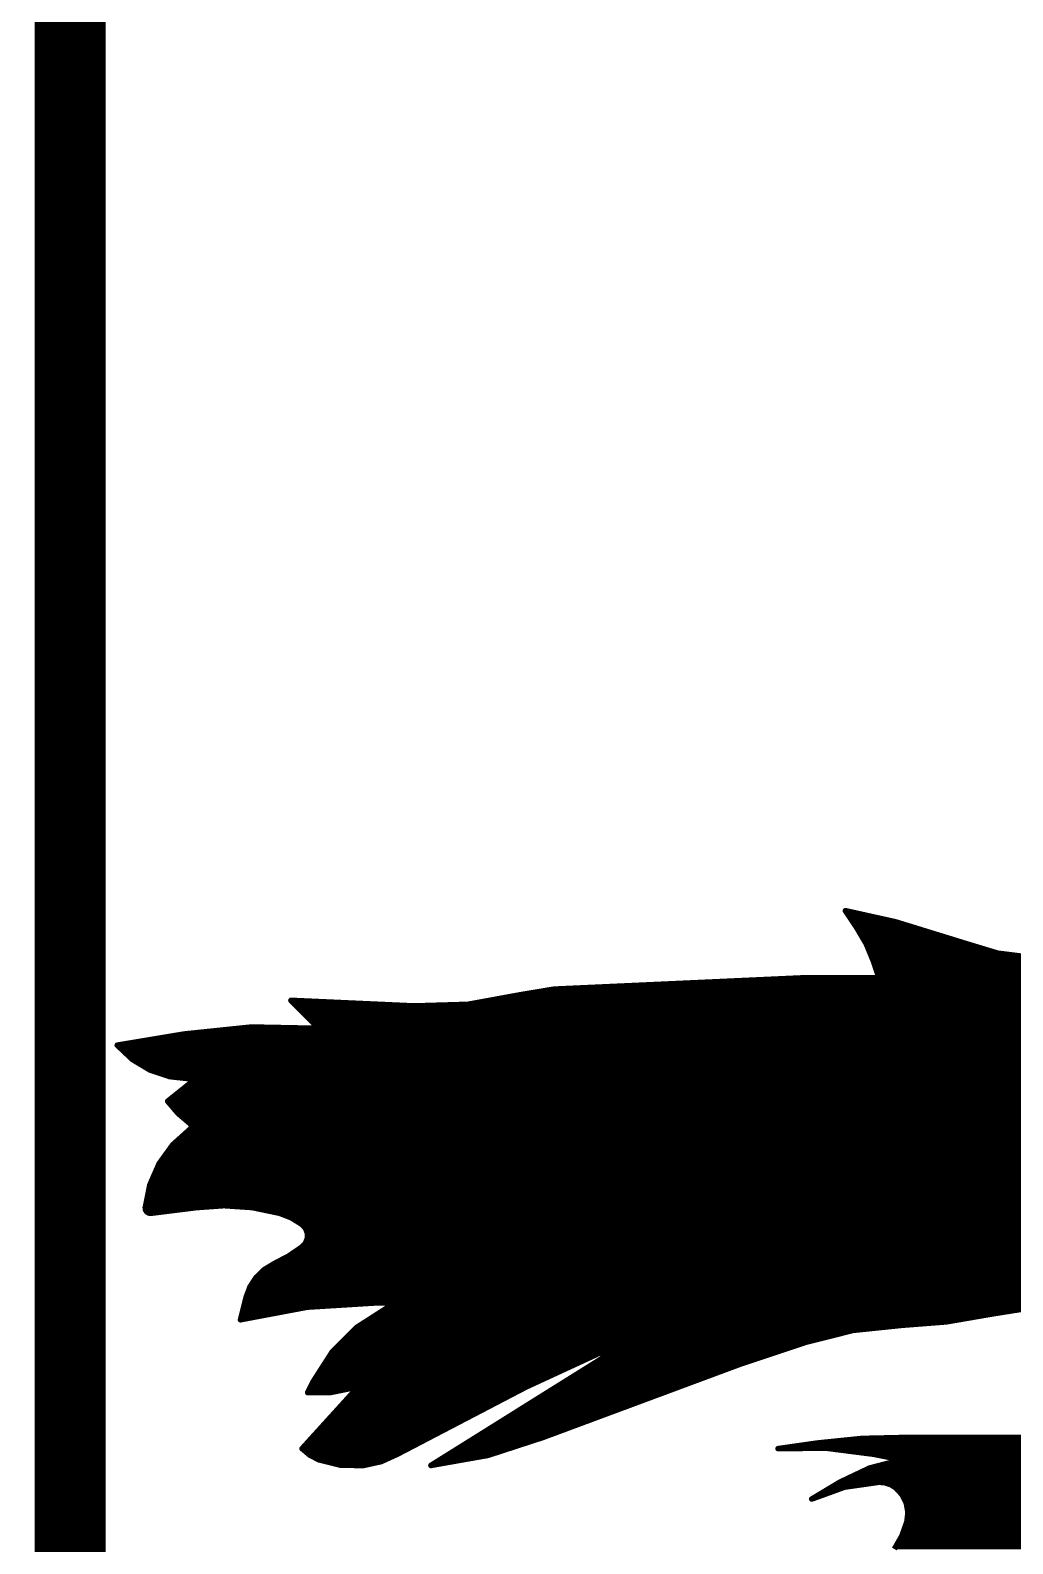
# Model space of a CAD drawing. Extents: x 4 to 288, y -28 to 191.
# Drawn here: x 70.85 to 75.07, y 148.18 to 154.67 of the extents above; entities that cross this region are included whole.
import ezdxf

# ---------------------------------------------------------------- set-up
doc = ezdxf.new("R2010")
doc.units = 0
doc.header["$MEASUREMENT"] = 0
for name, color, linetype in [('16', 175, 'CONTINUOUS'), ('20', 7, 'CONTINUOUS'), ('21', 2, 'CONTINUOUS')]:
    doc.layers.add(name, color=color, linetype=linetype)

msp = doc.modelspace()

# ---------------------------------------------------------------- linework, layer by layer
at = {"layer": '16', "const_width": 0.3048}
msp.add_lwpolyline([(71.0231, 142.7781), (71.0231, 155.4781)], dxfattribs=at)
at = {"layer": '20', "const_width": 0.0254}
msp.add_lwpolyline([(71.1264, 186.0347, 2.9429), (202.1142, 186.0347)], format="xyb", dxfattribs=at)
at = {"layer": '21', "const_width": 0.024}
for points in [[(74.3999, 150.8199), (74.3516, 150.892)], [(74.3516, 150.892), (74.5682, 150.8439)], [(74.4277, 150.8751), (74.3629, 150.8751)], [(74.5358, 150.8511), (74.379, 150.8511)], [(74.6227, 150.8271), (74.3951, 150.8271)], [(74.441, 150.7502), (74.3999, 150.8199)], [(74.5682, 150.8439), (74.8808, 150.7475)], [(74.7005, 150.8031), (74.4098, 150.8031)], [(74.7783, 150.7791), (74.424, 150.7791)], [(74.8561, 150.7551), (74.4381, 150.7551)], [(74.472, 150.6755), (74.441, 150.7502)], [(74.935, 150.7311), (74.4489, 150.7311)], [(75.0267, 150.7071), (74.4589, 150.7071)], [(74.8808, 150.7475), (75.0056, 150.7097)], [(75.0056, 150.7097), (75.1351, 150.6935)], [(79.7137, 150.6831), (74.4688, 150.6831)], [(74.4961, 150.6034), (74.472, 150.6755)], [(79.7158, 150.6591), (74.4775, 150.6591)], [(79.718, 150.6351), (74.4855, 150.6351)], [(73.1012, 150.5553), (74.1594, 150.6034)], [(79.7244, 150.5631), (73.2728, 150.5631)], [(79.7223, 150.5871), (73.8008, 150.5871)], [(74.1594, 150.6034), (74.4961, 150.6034)], [(79.7201, 150.6111), (74.4935, 150.6111)], [(72.0913, 150.3869), (71.9711, 150.5072)], [(71.9711, 150.5072), (72.5, 150.4832)], [(72.7303, 150.49), (72.957, 150.5313)], [(79.7287, 150.5151), (72.8679, 150.5151)], [(72.957, 150.5313), (73.1012, 150.5553)], [(79.7266, 150.5391), (73.0038, 150.5391)], [(72.3259, 150.4911), (71.9872, 150.4911)], [(79.733, 150.4671), (72.0111, 150.4671)], [(79.7351, 150.4431), (72.0351, 150.4431)], [(72.5, 150.4832), (72.7303, 150.49)], [(79.7309, 150.4911), (72.736, 150.4911)], [(71.2255, 150.3148), (71.5141, 150.3629)], [(71.5141, 150.3629), (71.8019, 150.3927)], [(79.7416, 150.3711), (71.5931, 150.3711)], [(71.8019, 150.3927), (72.0913, 150.3869)], [(79.7373, 150.4191), (72.0591, 150.4191)], [(79.7394, 150.3951), (72.0831, 150.3951)], [(71.2899, 150.2539), (71.2255, 150.3148)], [(79.748, 150.2991), (71.2421, 150.2991)], [(79.7459, 150.3231), (71.2753, 150.3231)], [(79.7437, 150.3471), (71.4193, 150.3471)], [(79.7502, 150.2751), (71.2675, 150.2751)], [(71.3659, 150.2083), (71.2899, 150.2539)], [(79.7523, 150.2511), (71.2947, 150.2511)], [(79.7544, 150.2271), (71.3347, 150.2271)], [(71.45, 150.1801), (71.3659, 150.2083)], [(79.7566, 150.2031), (71.3816, 150.2031)], [(71.442, 150.0743), (71.5622, 150.1706)], [(71.5381, 150.1706), (71.45, 150.1801)], [(79.7587, 150.1791), (71.4597, 150.1791)], [(71.5622, 150.1706), (71.5381, 150.1706)], [(79.7652, 150.1071), (71.4829, 150.1071)], [(79.763, 150.1311), (71.5129, 150.1311)], [(79.7609, 150.1551), (71.5428, 150.1551)], [(71.4862, 150.0224), (71.442, 150.0743)], [(79.7673, 150.0831), (71.453, 150.0831)], [(79.7694, 150.0591), (71.4549, 150.0591)], [(79.7716, 150.0351), (71.4754, 150.0351)], [(71.5381, 149.9782), (71.4862, 150.0224)], [(79.7737, 150.0111), (71.4995, 150.0111)], [(79.7759, 149.9871), (71.5276, 149.9871)], [(71.5426, 149.9729), (71.5381, 149.9782)], [(71.5443, 149.9661), (71.5426, 149.9729)], [(71.4638, 149.8874), (71.5381, 149.9541)], [(79.7823, 149.9151), (71.4946, 149.9151)], [(79.7802, 149.9391), (71.5214, 149.9391)], [(71.5381, 149.9541), (71.5426, 149.9593)], [(71.5426, 149.9593), (71.5443, 149.9661)], [(79.778, 149.9631), (71.5435, 149.9631)], [(71.4053, 149.8066), (71.4638, 149.8874)], [(79.7887, 149.8431), (71.4317, 149.8431)], [(79.7866, 149.8671), (71.4491, 149.8671)], [(79.7845, 149.8911), (71.4678, 149.8911)], [(71.3653, 149.7152), (71.4053, 149.8066)], [(79.793, 149.7951), (71.4003, 149.7951)], [(79.7909, 149.8191), (71.4143, 149.8191)], [(71.3456, 149.6175), (71.3653, 149.7152)], [(79.7995, 149.7231), (71.3688, 149.7231)], [(79.7973, 149.7471), (71.3793, 149.7471)], [(79.7952, 149.7711), (71.3898, 149.7711)], [(79.8059, 149.6511), (71.3524, 149.6511)], [(79.8038, 149.6751), (71.3572, 149.6751)], [(79.8016, 149.6991), (71.3621, 149.6991)], [(71.3468, 149.6078), (71.3456, 149.6175)], [(71.3521, 149.5997), (71.3468, 149.6078)], [(79.808, 149.6271), (71.3475, 149.6271)], [(71.4473, 149.6031), (71.3499, 149.6031)], [(71.3603, 149.5945), (71.3521, 149.5997)], [(71.3699, 149.5934), (71.3603, 149.5945)], [(71.5622, 149.6175), (71.3699, 149.5934)], [(71.6831, 149.6262), (71.5622, 149.6175)], [(71.8041, 149.6181), (71.6831, 149.6262)], [(71.9228, 149.5934), (71.8041, 149.6181)], [(79.8102, 149.6031), (71.8762, 149.6031)], [(71.9732, 149.5738), (71.9228, 149.5934)], [(79.8123, 149.5791), (71.9596, 149.5791)], [(72.0191, 149.5451), (71.9732, 149.5738)], [(79.8145, 149.5551), (72.0031, 149.5551)], [(72.0338, 149.5287), (72.0191, 149.5451)], [(79.8166, 149.5311), (72.0317, 149.5311)], [(72.0417, 149.5082), (72.0338, 149.5287)], [(72.0191, 149.4493), (72.0338, 149.4656)], [(79.823, 149.4591), (72.0279, 149.4591)], [(72.0338, 149.4656), (72.0417, 149.4861)], [(79.8209, 149.4831), (72.0405, 149.4831)], [(72.0417, 149.4861), (72.0417, 149.5082)], [(79.8188, 149.5071), (72.0417, 149.5071)], [(71.8988, 149.377), (71.961, 149.4097)], [(71.961, 149.4097), (72.0191, 149.4493)], [(79.8273, 149.4111), (71.963, 149.4111)], [(79.8252, 149.4351), (71.9982, 149.4351)], [(71.8222, 149.3184), (71.8572, 149.352)], [(79.8338, 149.3391), (71.8437, 149.3391)], [(71.8572, 149.352), (71.8988, 149.377)], [(79.8316, 149.3631), (71.8756, 149.3631)], [(79.8295, 149.3871), (71.918, 149.3871)], [(71.7786, 149.2325), (71.7955, 149.2779)], [(75.7692, 149.2671), (71.7915, 149.2671)], [(71.7955, 149.2779), (71.8222, 149.3184)], [(76.214, 149.2911), (71.8042, 149.2911)], [(77.9069, 149.3151), (71.8199, 149.3151)], [(71.7546, 149.1365), (71.7786, 149.2325)], [(72.1158, 149.1951), (71.7692, 149.1951)], [(75.3429, 149.2191), (71.7752, 149.2191)], [(75.4928, 149.2431), (71.7825, 149.2431)], [(72.3318, 149.2085), (72.0409, 149.1904)], [(72.3798, 149.2085), (72.3318, 149.2085)], [(72.3852, 149.2035), (72.3798, 149.2085)], [(72.3872, 149.1965), (72.3852, 149.2035)], [(72.3852, 149.1894), (72.3872, 149.1965)], [(75.1931, 149.1951), (72.3868, 149.1951)], [(75.5783, 149.2568), (74.9771, 149.1605)], [(72.0409, 149.1904), (71.7546, 149.1365)], [(71.8108, 149.1471), (71.7572, 149.1471)], [(71.9382, 149.1711), (71.7632, 149.1711)], [(72.2538, 149.1037), (72.3798, 149.1845)], [(74.8993, 149.1471), (72.3215, 149.1471)], [(75.0433, 149.1711), (72.3589, 149.1711)], [(72.3798, 149.1845), (72.3852, 149.1894)], [(74.9771, 149.1605), (74.7857, 149.1275)], [(72.148, 148.9978), (72.2538, 149.1037)], [(74.322, 149.0751), (72.2252, 149.0751)], [(74.4637, 149.0991), (72.2492, 149.0991)], [(74.7289, 149.1231), (72.284, 149.1231)], [(74.3852, 149.0909), (74.1834, 149.0403)], [(74.5922, 149.1124), (74.3852, 149.0909)], [(74.7857, 149.1275), (74.5922, 149.1124)], [(74.0721, 149.0031), (72.1532, 149.0031)], [(74.1439, 149.0271), (72.1772, 149.0271)], [(74.2264, 149.0511), (72.2012, 149.0511)], [(74.1834, 149.0403), (73.8949, 148.9439)], [(72.0672, 148.8719), (72.148, 148.9978)], [(73.2133, 148.9551), (72.1205, 148.9551)], [(73.2653, 148.9791), (72.1359, 148.9791)], [(72.5723, 148.5112), (73.3417, 148.9922)], [(73.2937, 148.9922), (72.981, 148.8479)], [(73.8949, 148.9439), (73.0532, 148.6313)], [(73.9284, 148.9551), (73.2823, 148.9551)], [(73.3417, 148.9922), (73.2937, 148.9922)], [(74.0002, 148.9791), (73.3207, 148.9791)], [(72.0432, 148.8238), (72.0672, 148.8719)], [(73.0573, 148.8831), (72.0744, 148.8831)], [(73.1093, 148.9071), (72.0898, 148.9071)], [(73.1613, 148.9311), (72.1051, 148.9311)], [(73.7312, 148.8831), (73.1672, 148.8831)], [(73.7958, 148.9071), (73.2056, 148.9071)], [(73.8604, 148.9311), (73.2439, 148.9311)], [(72.0191, 148.5833), (72.2594, 148.8479)], [(72.1393, 148.8238), (72.0432, 148.8238)], [(72.1956, 148.8351), (72.0488, 148.8351)], [(73.0053, 148.8591), (72.0608, 148.8591)], [(72.2594, 148.8479), (72.1393, 148.8238)], [(72.9105, 148.8111), (72.226, 148.8111)], [(72.9565, 148.8351), (72.2478, 148.8351)], [(72.981, 148.8479), (72.4279, 148.5593)], [(73.5373, 148.8111), (73.052, 148.8111)], [(73.6019, 148.8351), (73.0904, 148.8351)], [(73.6666, 148.8591), (73.1288, 148.8591)], [(72.7725, 148.7391), (72.1606, 148.7391)], [(72.8185, 148.7631), (72.1824, 148.7631)], [(72.8645, 148.7871), (72.2042, 148.7871)], [(73.3434, 148.7391), (72.9368, 148.7391)], [(73.4081, 148.7631), (72.9752, 148.7631)], [(73.4727, 148.7871), (73.0136, 148.7871)], [(72.6805, 148.6911), (72.117, 148.6911)], [(72.7265, 148.7151), (72.1388, 148.7151)], [(73.2142, 148.6911), (72.86, 148.6911)], [(73.2788, 148.7151), (72.8984, 148.7151)], [(72.5425, 148.6191), (72.0516, 148.6191)], [(72.5885, 148.6431), (72.0734, 148.6431)], [(72.6345, 148.6671), (72.0952, 148.6671)], [(73.0157, 148.6191), (72.7449, 148.6191)], [(73.085, 148.6431), (72.7833, 148.6431)], [(73.0532, 148.6313), (72.8169, 148.5544)], [(73.1496, 148.6671), (72.8217, 148.6671)], [(74.2315, 148.6073), (74.4233, 148.6269)], [(79.9189, 148.6191), (74.3464, 148.6191)], [(74.4233, 148.6269), (74.6162, 148.6313)], [(74.6162, 148.6313), (75.2654, 148.6313)], [(72.0525, 148.5552), (72.0191, 148.5833)], [(72.4965, 148.5951), (72.0298, 148.5951)], [(72.4505, 148.5711), (72.0336, 148.5711)], [(72.0913, 148.5353), (72.0525, 148.5552)], [(72.401, 148.5471), (72.0684, 148.5471)], [(72.4279, 148.5593), (72.3583, 148.5277)], [(72.8169, 148.5544), (72.5723, 148.5112)], [(72.7755, 148.5471), (72.6297, 148.5471)], [(72.8682, 148.5711), (72.6681, 148.5711)], [(72.9419, 148.5951), (72.7065, 148.5951)], [(74.063, 148.5833), (74.2315, 148.6073)], [(74.2683, 148.5854), (74.063, 148.5833)], [(79.9209, 148.5951), (74.1458, 148.5951)], [(74.472, 148.5593), (74.2683, 148.5854)], [(79.9229, 148.5711), (74.3802, 148.5711)], [(74.5922, 148.5353), (74.472, 148.5593)], [(79.925, 148.5471), (74.5331, 148.5471)], [(72.186, 148.5117), (72.0913, 148.5353)], [(72.3374, 148.5231), (72.1403, 148.5231)], [(72.2837, 148.5112), (72.186, 148.5117)], [(72.3583, 148.5277), (72.2837, 148.5112)], [(72.6396, 148.5231), (72.5913, 148.5231)], [(74.3276, 148.4391), (74.4553, 148.4998)], [(79.929, 148.4991), (74.4536, 148.4991)], [(74.4553, 148.4998), (74.5922, 148.5353)], [(79.927, 148.5231), (74.545, 148.5231)], [(74.2075, 148.367), (74.3276, 148.4391)], [(74.348, 148.418), (74.2075, 148.367)], [(74.4117, 148.4271), (74.3076, 148.4271)], [(74.4961, 148.4391), (74.348, 148.418)], [(79.9331, 148.4511), (74.3528, 148.4511)], [(79.931, 148.4751), (74.4032, 148.4751)], [(74.5218, 148.4369), (74.4961, 148.4391)], [(74.5463, 148.4288), (74.5218, 148.4369)], [(74.5682, 148.4151), (74.5463, 148.4288)], [(79.9351, 148.4271), (74.5491, 148.4271)], [(74.5954, 148.3857), (74.5682, 148.4151)], [(74.2408, 148.3791), (74.2276, 148.3791)], [(74.3069, 148.4031), (74.2676, 148.4031)], [(79.9371, 148.4031), (74.5793, 148.4031)], [(74.6133, 148.3499), (74.5954, 148.3857)], [(79.9392, 148.3791), (74.5988, 148.3791)], [(79.9412, 148.3551), (74.6108, 148.3551)], [(74.6204, 148.3105), (74.6133, 148.3499)], [(74.6162, 148.2707), (74.6204, 148.3105)], [(79.9432, 148.3311), (74.6167, 148.3311)], [(79.9453, 148.3071), (74.6201, 148.3071)], [(74.5945, 148.209), (74.6162, 148.2707)], [(79.9514, 148.2351), (74.6037, 148.2351)], [(79.9493, 148.2591), (74.6121, 148.2591)], [(79.9473, 148.2831), (74.6175, 148.2831)], [(74.5621, 148.1523), (74.5945, 148.209)], [(79.9575, 148.1631), (74.5682, 148.1631)], [(79.9554, 148.1871), (74.582, 148.1871)], [(79.9534, 148.2111), (74.5952, 148.2111)]]:
    msp.add_lwpolyline(points, dxfattribs=at)
at = {"layer": '21', "const_width": 0.012}
for points in [[(74.3566, 150.8953, 1), (74.3466, 150.8886)], [(74.3529, 150.8978, 1), (74.3503, 150.8861)], [(74.3629, 150.8811, 1), (74.3629, 150.8691)], [(74.379, 150.8571, 1), (74.379, 150.8451)], [(74.3951, 150.8331, 1), (74.3951, 150.8211)], [(74.405, 150.8229, 1), (74.3947, 150.8168)], [(74.3949, 150.8165, 1), (74.4049, 150.8232)], [(74.4277, 150.8691, 1), (74.4277, 150.8811)], [(74.5358, 150.8451, 1), (74.5358, 150.8571)], [(74.5699, 150.8496, 1), (74.5664, 150.8381)], [(74.5669, 150.838, 1), (74.5695, 150.8497)], [(74.6227, 150.8211, 1), (74.6227, 150.8331)], [(74.4098, 150.8091, 1), (74.4098, 150.7971)], [(74.424, 150.7851, 1), (74.424, 150.7731)], [(74.4381, 150.7611, 1), (74.4381, 150.7491)], [(74.7005, 150.7971, 1), (74.7005, 150.8091)], [(74.7783, 150.7731, 1), (74.7783, 150.7851)], [(74.8561, 150.7491, 1), (74.8561, 150.7611)], [(74.4466, 150.7525, 1), (74.4355, 150.7479)], [(74.4358, 150.7471, 1), (74.4462, 150.7532)], [(74.4489, 150.7371, 1), (74.4489, 150.7251)], [(74.4589, 150.7131, 1), (74.4589, 150.7011)], [(74.8825, 150.7532, 1), (74.879, 150.7417)], [(74.879, 150.7417, 1), (74.8825, 150.7532)], [(74.935, 150.7251, 1), (74.935, 150.7371)], [(75.0064, 150.7156, 1), (75.0049, 150.7037)], [(75.0039, 150.7039, 1), (75.0074, 150.7154)], [(75.0267, 150.7011, 1), (75.0267, 150.7131)], [(74.4688, 150.6891, 1), (74.4688, 150.6771)], [(74.4777, 150.6774, 1), (74.4663, 150.6736)], [(74.4664, 150.6732, 1), (74.4775, 150.6777)], [(74.4775, 150.6651, 1), (74.4775, 150.6531)], [(74.4855, 150.6411, 1), (74.4855, 150.6291)], [(73.2728, 150.5691, 1), (73.2728, 150.5571)], [(73.8008, 150.5931, 1), (73.8008, 150.5811)], [(74.1594, 150.6094, 1), (74.1594, 150.5974)], [(74.1597, 150.5974, 1), (74.1591, 150.6093)], [(74.4935, 150.6171, 1), (74.4935, 150.6051)], [(74.4904, 150.6015, 1), (74.5018, 150.6053)], [(74.4961, 150.5974, 1), (74.4961, 150.6094)], [(71.9753, 150.5114, 1), (71.9668, 150.5029)], [(71.9714, 150.5131, 1), (71.9708, 150.5012)], [(72.8679, 150.5211, 1), (72.8679, 150.5091)], [(72.956, 150.5372, 1), (72.958, 150.5253)], [(72.9581, 150.5254, 1), (72.9559, 150.5372)], [(73.0038, 150.5451, 1), (73.0038, 150.5331)], [(73.1009, 150.5612, 1), (73.1015, 150.5493)], [(73.1022, 150.5493, 1), (73.1002, 150.5612)], [(71.9872, 150.4971, 1), (71.9872, 150.4851)], [(72.0111, 150.4731, 1), (72.0111, 150.4611)], [(72.0351, 150.4491, 1), (72.0351, 150.4371)], [(72.3259, 150.4851, 1), (72.3259, 150.4971)], [(72.4998, 150.4892, 1), (72.5002, 150.4772)], [(72.4997, 150.4772, 1), (72.5003, 150.4891)], [(72.7292, 150.4959, 1), (72.7314, 150.4841)], [(72.736, 150.4971, 1), (72.736, 150.4851)], [(72.7305, 150.484, 1), (72.7301, 150.496)], [(71.5135, 150.3688, 1), (71.5147, 150.3569)], [(71.5151, 150.3569, 1), (71.5131, 150.3688)], [(71.5931, 150.3771, 1), (71.5931, 150.3651)], [(71.8021, 150.3987, 1), (71.8018, 150.3867)], [(71.8026, 150.3867, 1), (71.8013, 150.3987)], [(72.0591, 150.4251, 1), (72.0591, 150.4131)], [(72.0831, 150.4011, 1), (72.0831, 150.3891)], [(72.087, 150.3826, 1), (72.0955, 150.3911)], [(72.0912, 150.3809, 1), (72.0914, 150.3929)], [(71.2296, 150.3191, 1), (71.2214, 150.3104)], [(71.2245, 150.3207, 1), (71.2265, 150.3088)], [(71.2421, 150.3051, 1), (71.2421, 150.2931)], [(71.2753, 150.3291, 1), (71.2753, 150.3171)], [(71.4193, 150.3531, 1), (71.4193, 150.3411)], [(71.2675, 150.2811, 1), (71.2675, 150.2691)], [(71.293, 150.2591, 1), (71.2869, 150.2488)], [(71.2858, 150.2496, 1), (71.2941, 150.2583)], [(71.2947, 150.2571, 1), (71.2947, 150.2451)], [(71.3347, 150.2331, 1), (71.3347, 150.2211)], [(71.3679, 150.214, 1), (71.364, 150.2026)], [(71.3629, 150.2032, 1), (71.369, 150.2135)], [(71.3816, 150.2091, 1), (71.3816, 150.1971)], [(71.4506, 150.1861, 1), (71.4493, 150.1741)], [(71.4481, 150.1744, 1), (71.4519, 150.1858)], [(71.4597, 150.1851, 1), (71.4597, 150.1731)], [(71.5381, 150.1766, 1), (71.5381, 150.1646)], [(71.5374, 150.1646, 1), (71.5387, 150.1765)], [(71.5659, 150.1659, 1), (71.5584, 150.1752)], [(71.5622, 150.1646, 1), (71.5622, 150.1766)], [(71.4829, 150.1131, 1), (71.4829, 150.1011)], [(71.5129, 150.1371, 1), (71.5129, 150.1251)], [(71.5428, 150.1611, 1), (71.5428, 150.1491)], [(71.4465, 150.0781, 1), (71.4374, 150.0704)], [(71.4382, 150.0789, 1), (71.4457, 150.0696)], [(71.453, 150.0891, 1), (71.453, 150.0771)], [(71.4549, 150.0651, 1), (71.4549, 150.0531)], [(71.4754, 150.0411, 1), (71.4754, 150.0291)], [(71.4901, 150.0269, 1), (71.4823, 150.0178)], [(71.4816, 150.0185, 1), (71.4908, 150.0263)], [(71.4995, 150.0171, 1), (71.4995, 150.0051)], [(71.5276, 149.9931, 1), (71.5276, 149.9811)], [(71.5426, 149.9821, 1), (71.5335, 149.9742)], [(71.5342, 149.9736, 1), (71.542, 149.9827)], [(71.5485, 149.9743, 1), (71.5368, 149.9715)], [(71.4946, 149.9211, 1), (71.4946, 149.9091)], [(71.5214, 149.9451, 1), (71.5214, 149.9331)], [(71.5335, 149.958, 1), (71.5426, 149.9501)], [(71.5421, 149.9496, 1), (71.5341, 149.9585)], [(71.5368, 149.9607, 1), (71.5485, 149.9579)], [(71.5435, 149.9691, 1), (71.5435, 149.9571)], [(71.5381, 149.969, 1), (71.5472, 149.9768)], [(71.5472, 149.9554, 1), (71.5381, 149.9633)], [(71.5501, 149.9647, 1), (71.5384, 149.9675)], [(71.5384, 149.9647, 1), (71.5501, 149.9675)], [(71.4317, 149.8491, 1), (71.4317, 149.8371)], [(71.4491, 149.8731, 1), (71.4491, 149.8611)], [(71.4598, 149.8919, 1), (71.4678, 149.883)], [(71.4687, 149.8839, 1), (71.459, 149.891)], [(71.4678, 149.8971, 1), (71.4678, 149.8851)], [(71.4003, 149.8011, 1), (71.4003, 149.7891)], [(71.4005, 149.8101, 1), (71.4102, 149.8031)], [(71.4108, 149.8042, 1), (71.3998, 149.809)], [(71.4143, 149.8251, 1), (71.4143, 149.8131)], [(71.3712, 149.714, 1), (71.3594, 149.7164)], [(71.3688, 149.7291, 1), (71.3688, 149.7171)], [(71.3793, 149.7531, 1), (71.3793, 149.7411)], [(71.3898, 149.7771, 1), (71.3898, 149.7651)], [(71.3524, 149.6571, 1), (71.3524, 149.6451)], [(71.3572, 149.6811, 1), (71.3572, 149.6691)], [(71.3621, 149.7051, 1), (71.3621, 149.6931)], [(71.3598, 149.7176, 1), (71.3708, 149.7128)], [(71.3515, 149.6182, 1), (71.3396, 149.6167)], [(71.3397, 149.6186, 1), (71.3515, 149.6163)], [(71.3519, 149.6111, 1), (71.3418, 149.6046)], [(71.3409, 149.6071, 1), (71.3528, 149.6086)], [(71.3475, 149.6331, 1), (71.3475, 149.6211)], [(71.3499, 149.6091, 1), (71.3499, 149.5971)], [(71.3552, 149.6048, 1), (71.3489, 149.5946)], [(71.347, 149.5964, 1), (71.3571, 149.6029)], [(71.361, 149.6005, 1), (71.3595, 149.5886)], [(71.3571, 149.5894, 1), (71.3635, 149.5996)], [(71.3691, 149.5993, 1), (71.3706, 149.5874)], [(71.3692, 149.5874, 1), (71.3706, 149.5993)], [(71.4473, 149.5971, 1), (71.4473, 149.6091)], [(71.5617, 149.6234, 1), (71.5626, 149.6115)], [(71.5629, 149.6115, 1), (71.5614, 149.6234)], [(71.6835, 149.6322, 1), (71.6827, 149.6202)], [(71.6835, 149.6202, 1), (71.6827, 149.6322)], [(71.8053, 149.624, 1), (71.8029, 149.6122)], [(71.8037, 149.6121, 1), (71.8045, 149.6241)], [(71.8762, 149.6091, 1), (71.8762, 149.5971)], [(71.9249, 149.5989, 1), (71.9206, 149.5878)], [(71.9216, 149.5875, 1), (71.924, 149.5992)], [(71.9596, 149.5851, 1), (71.9596, 149.5731)], [(71.9764, 149.5789, 1), (71.97, 149.5687)], [(71.9711, 149.5682, 1), (71.9754, 149.5794)], [(72.0031, 149.5611, 1), (72.0031, 149.5491)], [(72.0235, 149.5491, 1), (72.0146, 149.541)], [(72.0159, 149.54, 1), (72.0223, 149.5501)], [(72.0317, 149.5371, 1), (72.0317, 149.5251)], [(72.0394, 149.5309, 1), (72.0282, 149.5266)], [(72.0294, 149.5247, 1), (72.0383, 149.5327)], [(72.0279, 149.4651, 1), (72.0279, 149.4531)], [(72.0282, 149.4678, 1), (72.0394, 149.4635)], [(72.0383, 149.4616, 1), (72.0294, 149.4696)], [(72.0405, 149.4891, 1), (72.0405, 149.4771)], [(72.0477, 149.5082, 1), (72.0357, 149.5082)], [(72.0417, 149.5131, 1), (72.0417, 149.5011)], [(72.0357, 149.4861, 1), (72.0477, 149.4861)], [(72.0361, 149.506, 1), (72.0473, 149.5103)], [(72.0473, 149.484, 1), (72.0361, 149.4883)], [(71.9576, 149.4147, 1), (71.9644, 149.4047)], [(71.963, 149.4171, 1), (71.963, 149.4051)], [(71.9638, 149.4044, 1), (71.9582, 149.415)], [(71.9982, 149.4411, 1), (71.9982, 149.4291)], [(72.0146, 149.4533, 1), (72.0235, 149.4452)], [(72.0225, 149.4443, 1), (72.0157, 149.4542)], [(71.8437, 149.3451, 1), (71.8437, 149.3331)], [(71.8541, 149.3572, 1), (71.8603, 149.3469)], [(71.8613, 149.3477, 1), (71.853, 149.3563)], [(71.8756, 149.3691, 1), (71.8756, 149.3571)], [(71.896, 149.3823, 1), (71.9016, 149.3716)], [(71.9019, 149.3718, 1), (71.8957, 149.3821)], [(71.918, 149.3931, 1), (71.918, 149.3811)], [(71.7915, 149.2731, 1), (71.7915, 149.2611)], [(71.7905, 149.2812, 1), (71.8005, 149.2746)], [(71.8011, 149.2758, 1), (71.7899, 149.28)], [(71.8042, 149.2971, 1), (71.8042, 149.2851)], [(71.8199, 149.3211, 1), (71.8199, 149.3091)], [(71.818, 149.3228, 1), (71.8263, 149.3141)], [(71.8272, 149.3151, 1), (71.8172, 149.3217)], [(71.7692, 149.2011, 1), (71.7692, 149.1891)], [(71.7752, 149.2251, 1), (71.7752, 149.2131)], [(71.773, 149.2345, 1), (71.7842, 149.2304)], [(71.7844, 149.231, 1), (71.7728, 149.2339)], [(71.7825, 149.2491, 1), (71.7825, 149.2371)], [(72.1158, 149.1891, 1), (72.1158, 149.2011)], [(72.3318, 149.2145, 1), (72.3318, 149.2025)], [(72.3321, 149.2025, 1), (72.3314, 149.2144)], [(72.3838, 149.2129, 1), (72.3757, 149.204)], [(72.391, 149.2051, 1), (72.3794, 149.2019)], [(72.3798, 149.2025, 1), (72.3798, 149.2145)], [(72.3868, 149.2011, 1), (72.3868, 149.1891)], [(72.3811, 149.1991, 1), (72.3892, 149.2079)], [(72.393, 149.1948, 1), (72.3814, 149.1981)], [(71.7535, 149.1423, 1), (71.7557, 149.1306)], [(71.7488, 149.1379, 1), (71.7604, 149.135)], [(71.7572, 149.1531, 1), (71.7572, 149.1411)], [(71.7632, 149.1771, 1), (71.7632, 149.1651)], [(71.8108, 149.1411, 1), (71.8108, 149.1531)], [(71.9382, 149.1651, 1), (71.9382, 149.1771)], [(72.0406, 149.1964, 1), (72.0413, 149.1844)], [(72.042, 149.1845, 1), (72.0398, 149.1963)], [(72.3215, 149.1531, 1), (72.3215, 149.1411)], [(72.3589, 149.1771, 1), (72.3589, 149.1651)], [(72.3757, 149.1889, 1), (72.3838, 149.18)], [(72.383, 149.1794, 1), (72.3765, 149.1895)], [(72.3794, 149.191, 1), (72.391, 149.1878)], [(72.3892, 149.185, 1), (72.3811, 149.1938)], [(72.3814, 149.1948, 1), (72.393, 149.1981)], [(74.8993, 149.1411, 1), (74.8993, 149.1531)], [(74.9761, 149.1664, 1), (74.978, 149.1545)], [(74.9781, 149.1545, 1), (74.9761, 149.1664)], [(75.0433, 149.1651, 1), (75.0433, 149.1771)], [(72.2252, 149.0811, 1), (72.2252, 149.0691)], [(72.2492, 149.1051, 1), (72.2492, 149.0931)], [(72.2506, 149.1087, 1), (72.257, 149.0986)], [(72.258, 149.0994, 1), (72.2496, 149.1079)], [(72.284, 149.1291, 1), (72.284, 149.1171)], [(74.322, 149.0691, 1), (74.322, 149.0811)], [(74.3846, 149.0969, 1), (74.3858, 149.085)], [(74.3867, 149.0851, 1), (74.3837, 149.0967)], [(74.4637, 149.0931, 1), (74.4637, 149.1051)], [(74.5917, 149.1183, 1), (74.5926, 149.1064)], [(74.5928, 149.1064, 1), (74.5916, 149.1183)], [(74.7289, 149.1171, 1), (74.7289, 149.1291)], [(74.7847, 149.1334, 1), (74.7868, 149.1216)], [(74.7862, 149.1215, 1), (74.7853, 149.1335)], [(72.1532, 149.0091, 1), (72.1532, 148.9971)], [(72.1772, 149.0331, 1), (72.1772, 149.0211)], [(72.2012, 149.0571, 1), (72.2012, 149.0451)], [(74.0721, 148.9971, 1), (74.0721, 149.0091)], [(74.1439, 149.0211, 1), (74.1439, 149.0331)], [(74.1819, 149.0461, 1), (74.1848, 149.0344)], [(74.1853, 149.0346, 1), (74.1815, 149.0459)], [(74.2264, 149.0451, 1), (74.2264, 149.0571)], [(72.1205, 148.9611, 1), (72.1205, 148.9491)], [(72.1359, 148.9851, 1), (72.1359, 148.9731)], [(72.1437, 149.0021, 1), (72.1522, 148.9936)], [(72.153, 148.9946, 1), (72.1429, 149.0011)], [(73.2133, 148.9491, 1), (73.2133, 148.9611)], [(73.2653, 148.9731, 1), (73.2653, 148.9851)], [(73.2823, 148.9611, 1), (73.2823, 148.9491)], [(73.2937, 148.9982, 1), (73.2937, 148.9862)], [(73.2962, 148.9867, 1), (73.2912, 148.9976)], [(73.3207, 148.9851, 1), (73.3207, 148.9731)], [(73.3449, 148.9871, 1), (73.3385, 148.9972)], [(73.3417, 148.9862, 1), (73.3417, 148.9982)], [(73.893, 148.9495, 1), (73.8968, 148.9382)], [(73.897, 148.9382, 1), (73.8928, 148.9495)], [(73.9284, 148.9491, 1), (73.9284, 148.9611)], [(74.0002, 148.9731, 1), (74.0002, 148.9851)], [(72.0621, 148.8751, 1), (72.0722, 148.8686)], [(72.0725, 148.8692, 1), (72.0618, 148.8745)], [(72.0744, 148.8891, 1), (72.0744, 148.8771)], [(72.0898, 148.9131, 1), (72.0898, 148.9011)], [(72.1051, 148.9371, 1), (72.1051, 148.9251)], [(73.0573, 148.8771, 1), (73.0573, 148.8891)], [(73.1093, 148.9011, 1), (73.1093, 148.9131)], [(73.1672, 148.8891, 1), (73.1672, 148.8771)], [(73.1613, 148.9251, 1), (73.1613, 148.9371)], [(73.2056, 148.9131, 1), (73.2056, 148.9011)], [(73.2439, 148.9371, 1), (73.2439, 148.9251)], [(73.7312, 148.8771, 1), (73.7312, 148.8891)], [(73.7958, 148.9011, 1), (73.7958, 148.9131)], [(73.8604, 148.9251, 1), (73.8604, 148.9371)], [(72.0432, 148.8298, 1), (72.0432, 148.8178)], [(72.0378, 148.8264, 1), (72.0485, 148.8211)], [(72.0488, 148.8411, 1), (72.0488, 148.8291)], [(72.0608, 148.8651, 1), (72.0608, 148.8531)], [(72.1381, 148.8296, 1), (72.1405, 148.8179)], [(72.1393, 148.8178, 1), (72.1393, 148.8298)], [(72.1956, 148.8291, 1), (72.1956, 148.8411)], [(72.226, 148.8171, 1), (72.226, 148.8051)], [(72.2478, 148.8411, 1), (72.2478, 148.8291)], [(72.2638, 148.8438, 1), (72.2549, 148.8519)], [(72.2606, 148.842, 1), (72.2582, 148.8537)], [(72.9105, 148.8051, 1), (72.9105, 148.8171)], [(72.9565, 148.8291, 1), (72.9565, 148.8411)], [(72.9785, 148.8533, 1), (72.9835, 148.8424)], [(72.9838, 148.8425, 1), (72.9782, 148.8532)], [(73.0053, 148.8531, 1), (73.0053, 148.8651)], [(73.052, 148.8171, 1), (73.052, 148.8051)], [(73.0904, 148.8411, 1), (73.0904, 148.8291)], [(73.1288, 148.8651, 1), (73.1288, 148.8531)], [(73.5373, 148.8051, 1), (73.5373, 148.8171)], [(73.6019, 148.8291, 1), (73.6019, 148.8411)], [(73.6666, 148.8531, 1), (73.6666, 148.8651)], [(72.1606, 148.7451, 1), (72.1606, 148.7331)], [(72.1824, 148.7691, 1), (72.1824, 148.7571)], [(72.2042, 148.7931, 1), (72.2042, 148.7811)], [(72.7725, 148.7331, 1), (72.7725, 148.7451)], [(72.8185, 148.7571, 1), (72.8185, 148.7691)], [(72.8645, 148.7811, 1), (72.8645, 148.7931)], [(72.9368, 148.7451, 1), (72.9368, 148.7331)], [(72.9752, 148.7691, 1), (72.9752, 148.7571)], [(73.0136, 148.7931, 1), (73.0136, 148.7811)], [(73.3434, 148.7331, 1), (73.3434, 148.7451)], [(73.4081, 148.7571, 1), (73.4081, 148.7691)], [(73.4727, 148.7811, 1), (73.4727, 148.7931)], [(72.117, 148.6971, 1), (72.117, 148.6851)], [(72.1388, 148.7211, 1), (72.1388, 148.7091)], [(72.6805, 148.6851, 1), (72.6805, 148.6971)], [(72.7265, 148.7091, 1), (72.7265, 148.7211)], [(72.86, 148.6971, 1), (72.86, 148.6851)], [(72.8984, 148.7211, 1), (72.8984, 148.7091)], [(73.2142, 148.6851, 1), (73.2142, 148.6971)], [(73.2788, 148.7091, 1), (73.2788, 148.7211)], [(72.0516, 148.6251, 1), (72.0516, 148.6131)], [(72.0734, 148.6491, 1), (72.0734, 148.6371)], [(72.0952, 148.6731, 1), (72.0952, 148.6611)], [(72.5425, 148.6131, 1), (72.5425, 148.6251)], [(72.5885, 148.6371, 1), (72.5885, 148.6491)], [(72.6345, 148.6611, 1), (72.6345, 148.6731)], [(72.7449, 148.6251, 1), (72.7449, 148.6131)], [(72.7833, 148.6491, 1), (72.7833, 148.6371)], [(72.8217, 148.6731, 1), (72.8217, 148.6611)], [(73.0157, 148.6131, 1), (73.0157, 148.6251)], [(73.0511, 148.6369, 1), (73.0553, 148.6256)], [(73.055, 148.6255, 1), (73.0513, 148.637)], [(73.085, 148.6371, 1), (73.085, 148.6491)], [(73.1496, 148.6611, 1), (73.1496, 148.6731)], [(74.3464, 148.6251, 1), (74.3464, 148.6131)], [(74.4232, 148.6329, 1), (74.4235, 148.621)], [(74.424, 148.621, 1), (74.4227, 148.6329)], [(74.6162, 148.6373, 1), (74.6162, 148.6253)], [(74.6163, 148.6253, 1), (74.616, 148.6373)], [(72.0146, 148.5873, 1), (72.0235, 148.5792)], [(72.0229, 148.5878, 1), (72.0152, 148.5787)], [(72.0298, 148.6011, 1), (72.0298, 148.5891)], [(72.0336, 148.5771, 1), (72.0336, 148.5651)], [(72.0552, 148.5605, 1), (72.0497, 148.5499)], [(72.0486, 148.5506, 1), (72.0564, 148.5598)], [(72.0684, 148.5531, 1), (72.0684, 148.5411)], [(72.401, 148.5411, 1), (72.401, 148.5531)], [(72.4251, 148.5646, 1), (72.4307, 148.5539)], [(72.4304, 148.5538, 1), (72.4254, 148.5647)], [(72.4505, 148.5651, 1), (72.4505, 148.5771)], [(72.4965, 148.5891, 1), (72.4965, 148.6011)], [(72.6297, 148.5531, 1), (72.6297, 148.5411)], [(72.6681, 148.5771, 1), (72.6681, 148.5651)], [(72.7065, 148.6011, 1), (72.7065, 148.5891)], [(72.7755, 148.5411, 1), (72.7755, 148.5531)], [(72.8151, 148.5601, 1), (72.8188, 148.5487)], [(72.818, 148.5485, 1), (72.8159, 148.5603)], [(72.8682, 148.5651, 1), (72.8682, 148.5771)], [(72.9419, 148.5891, 1), (72.9419, 148.6011)], [(74.0629, 148.5893, 1), (74.063, 148.5773)], [(74.0621, 148.5892, 1), (74.0638, 148.5773)], [(74.1458, 148.6011, 1), (74.1458, 148.5891)], [(74.2309, 148.6132, 1), (74.2321, 148.6013)], [(74.2323, 148.6013, 1), (74.2306, 148.6132)], [(74.2691, 148.5914, 1), (74.2675, 148.5795)], [(74.2684, 148.5794, 1), (74.2682, 148.5914)], [(74.3802, 148.5771, 1), (74.3802, 148.5651)], [(74.4732, 148.5651, 1), (74.4708, 148.5534)], [(74.4712, 148.5533, 1), (74.4727, 148.5652)], [(74.5331, 148.5531, 1), (74.5331, 148.5411)], [(72.0927, 148.5411, 1), (72.0898, 148.5294)], [(72.0885, 148.5299, 1), (72.094, 148.5406)], [(72.1403, 148.5291, 1), (72.1403, 148.5171)], [(72.1861, 148.5177, 1), (72.186, 148.5057)], [(72.1846, 148.5058, 1), (72.1875, 148.5175)], [(72.2824, 148.517, 1), (72.285, 148.5053)], [(72.2836, 148.5052, 1), (72.2837, 148.5172)], [(72.3374, 148.5171, 1), (72.3374, 148.5291)], [(72.3558, 148.5332, 1), (72.3608, 148.5222)], [(72.3596, 148.5218, 1), (72.357, 148.5335)], [(72.5712, 148.5171, 1), (72.5733, 148.5052)], [(72.5691, 148.5162, 1), (72.5755, 148.5061)], [(72.5913, 148.5291, 1), (72.5913, 148.5171)], [(72.6396, 148.5171, 1), (72.6396, 148.5291)], [(74.4536, 148.5051, 1), (74.4536, 148.4931)], [(74.4538, 148.5057, 1), (74.4568, 148.494)], [(74.4578, 148.4944, 1), (74.4527, 148.5053)], [(74.545, 148.5291, 1), (74.545, 148.5171)], [(74.5937, 148.5294, 1), (74.5907, 148.5411)], [(74.591, 148.5294, 1), (74.5934, 148.5411)], [(74.3076, 148.4331, 1), (74.3076, 148.4211)], [(74.325, 148.4445, 1), (74.3302, 148.4336)], [(74.3307, 148.4339, 1), (74.3245, 148.4442)], [(74.3472, 148.4239, 1), (74.3489, 148.4121)], [(74.3501, 148.4124, 1), (74.346, 148.4236)], [(74.3528, 148.4571, 1), (74.3528, 148.4451)], [(74.4032, 148.4811, 1), (74.4032, 148.4691)], [(74.4117, 148.4211, 1), (74.4117, 148.4331)], [(74.4966, 148.445, 1), (74.4956, 148.4331)], [(74.4969, 148.4331, 1), (74.4952, 148.445)], [(74.5237, 148.4426, 1), (74.5199, 148.4312)], [(74.5213, 148.431, 1), (74.5223, 148.4429)], [(74.5495, 148.4339, 1), (74.5431, 148.4237)], [(74.5491, 148.4331, 1), (74.5491, 148.4211)], [(74.5444, 148.4231, 1), (74.5482, 148.4345)], [(74.5726, 148.4191, 1), (74.5638, 148.411)], [(74.565, 148.41, 1), (74.5714, 148.4201)], [(74.2054, 148.3726, 1), (74.2095, 148.3613)], [(74.2044, 148.3721, 1), (74.2106, 148.3618)], [(74.2276, 148.3851, 1), (74.2276, 148.3731)], [(74.2408, 148.3731, 1), (74.2408, 148.3851)], [(74.2676, 148.4091, 1), (74.2676, 148.3971)], [(74.3069, 148.3971, 1), (74.3069, 148.4091)], [(74.5793, 148.4091, 1), (74.5793, 148.3971)], [(74.6008, 148.3884, 1), (74.5901, 148.383)], [(74.591, 148.3816, 1), (74.5998, 148.3898)], [(74.5988, 148.3851, 1), (74.5988, 148.3731)], [(74.6108, 148.3611, 1), (74.6108, 148.3491)], [(74.6192, 148.351, 1), (74.6074, 148.3488)], [(74.608, 148.3472, 1), (74.6187, 148.3526)], [(74.6167, 148.3371, 1), (74.6167, 148.3251)], [(74.6201, 148.3131, 1), (74.6201, 148.3011)], [(74.6264, 148.3098, 1), (74.6145, 148.3111)], [(74.6145, 148.3094, 1), (74.6263, 148.3115)], [(74.6037, 148.2411, 1), (74.6037, 148.2291)], [(74.6121, 148.2651, 1), (74.6121, 148.2531)], [(74.6102, 148.2713, 1), (74.6221, 148.27)], [(74.6218, 148.2687, 1), (74.6105, 148.2726)], [(74.6175, 148.2891, 1), (74.6175, 148.2771)], [(74.582, 148.1931, 1), (74.582, 148.1811)], [(74.5888, 148.211, 1), (74.6002, 148.2071)], [(74.5952, 148.2171, 1), (74.5952, 148.2051)], [(74.5997, 148.2061, 1), (74.5893, 148.212)]]:
    msp.add_lwpolyline(points, format="xyb", dxfattribs=at)

doc.saveas('drawing.dxf')
